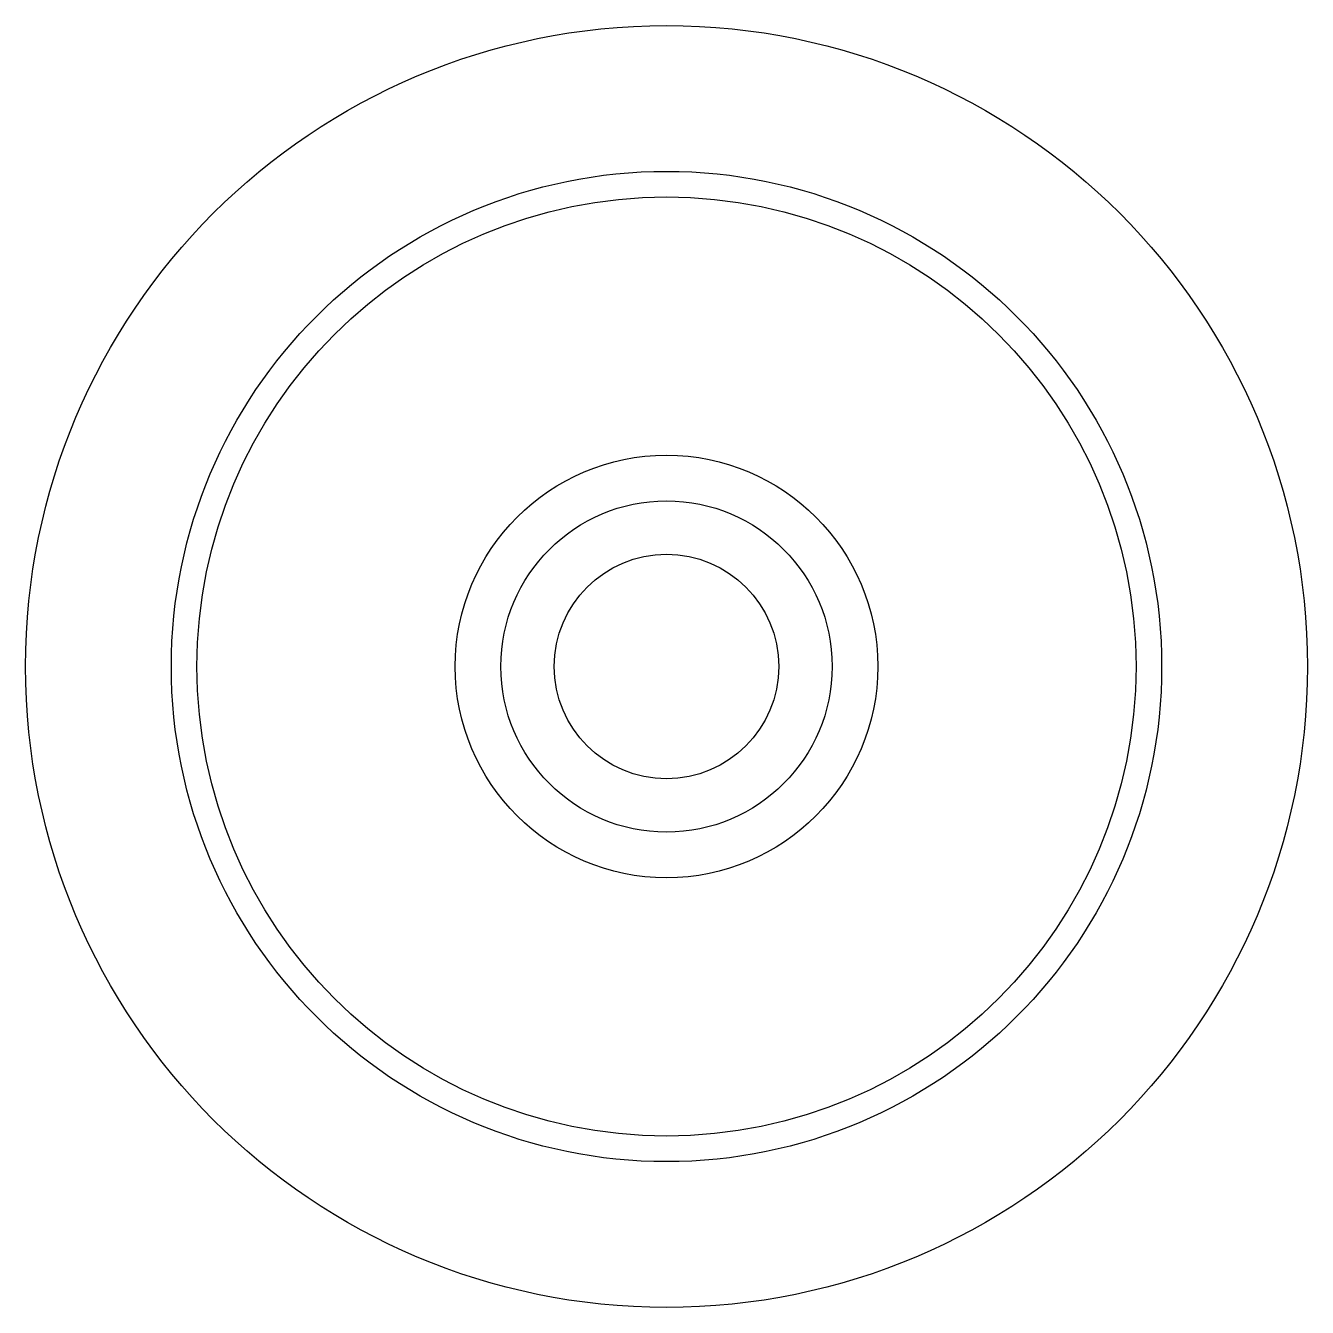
# Model space of a CAD drawing. Header units: millimetres. Extents: x -75 to 75, y -75 to 75.
import ezdxf

# ---------------------------------------------------------------- set-up
doc = ezdxf.new("R2010")
doc.units = ezdxf.units.MM
doc.layers.get('0').update_dxf_attribs({"linetype": 'CONTINUOUS'})

msp = doc.modelspace()

# ---------------------------------------------------------------- linework, layer by layer
for radius in [75.07, 58, 55, 24.75, 19.4, 13.15]:
    msp.add_circle((0, 0), radius)

doc.saveas('drawing.dxf')
